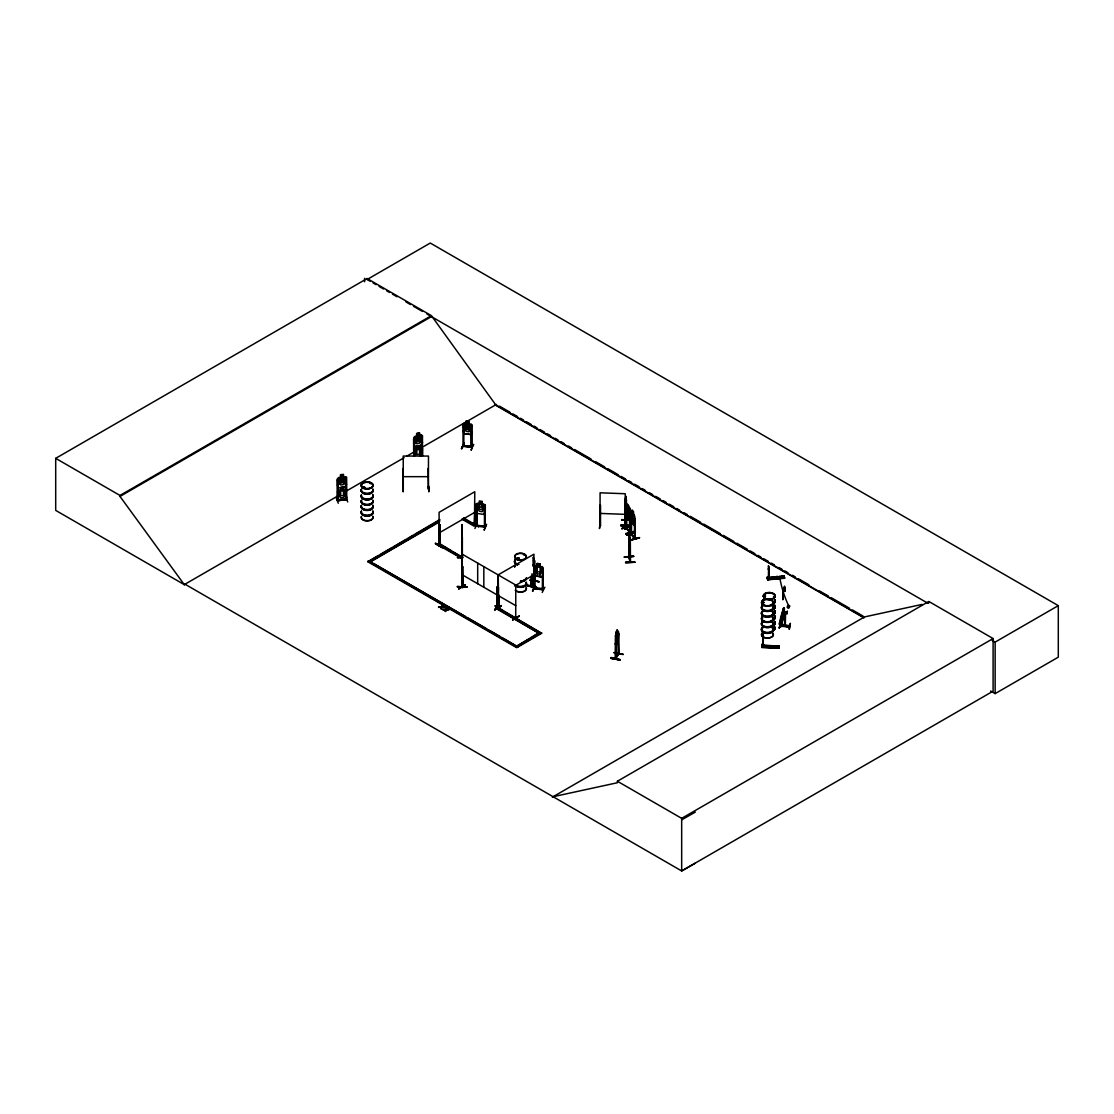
<?xml version="1.0" encoding="UTF-8"?>
<svg xmlns="http://www.w3.org/2000/svg" width="1114" height="1114" viewBox="0 0 1114 1114"><rect width="100%" height="100%" fill="white"/><g stroke="black" fill="none" stroke-linecap="round" stroke-linejoin="round"><path stroke-width="1.5" d="M462.018 574.295L462.018 524.541L462.059 587.301L462.964 587.468L462.394 586.772M767.532 578.124L767.532 576.62L768.73 578.528L768.925 572.15L768.855 578.514C767.783 575.882 767.184 576.941 767.685 579.614L784.493 577.539L784.618 578.236L767.755 579.837L767.616 579.141L767.755 579.823M768.228 569.379L768.521 568.001L768.423 577.303M763.341 635.829L763.132 646.343L763.257 633.504L762.965 637.528M762.171 644.644L763.006 645.006M763.048 639.102L763.132 633.504M625.608 499.323L625.859 496.412L626.43 528.384L626.333 507.19M762.366 645.048L762.018 644.268L761.837 647.471L778.937 647.596L778.867 648.292M762.394 644.853L763.828 644.505L763.577 647.22L763.591 646.19L761.865 646.106M785.175 611.753L785.217 626.319L785.231 613.382C784.298 613.285 784.883 610.973 785.412 613.243M786.776 612.603C788.155 609.762 786.247 615.123 787.194 612.7M768.716 567.11L768.437 565.717L768.521 568.001M625.608 502.637L625.595 501.718L625.748 503.068C625.971 490.285 626.152 512.37 625.748 504.224M763.132 634.91L763.215 633.699M630.106 526.142L620.693 525.585L630.162 525.404M620.735 524.973L630.148 525.474M627.962 516.116L628.24 518.901L631.346 522.717L632.292 510.268L634.103 516.144L633.448 522.09L631.596 517.732M763.271 602.493L762.352 602.117L763.577 602.758M762.491 619.064L762.547 618.535M764.204 595.879L764.775 595.349L763.981 596.115M765.276 596.143L764.928 595.349L765.555 596.255M774.703 599.374A5.89 3.398 0 0 1 772.684 603.356L772.392 603.356M774.369 596.993L773.603 596.631L774.425 596.839M625.567 506.647L625.511 502.484M625.748 506.689L625.887 503.779M629.911 518.999L629.953 532.798L625.998 527.827M626.764 527.521L625.998 527.075L626.43 527.632M626.388 528.328L626.695 514.515M629.563 531.545L630.259 532.715L630.218 520.642M630.287 531.935L629.911 532.743M634.799 516.98L634.339 515.504L634.896 539.106L630.886 534.219L631.346 533.341L631.192 534.623M634.493 538.605L635.231 538.201L634.437 537.937M631.192 533.871L635.217 539.009L634.785 517.926L634.437 538.689M789.742 625.664C760.834 624.272 809.001 628.366 780.204 625.831M784.841 612.616L784.562 626.263L785.105 612.324M789.492 626.973L780.134 626.193M761.823 647.485L761.892 646.788L778.909 648.069L761.851 647.248L778.923 647.902L779.132 645.953L762.087 645.326L779.132 646.134L779.062 646.83L762.018 646.023L762.087 645.326L761.851 647.137M625.288 503.417L625.288 501.885M630.009 546.918L629.981 548.896L630.12 546.988M625.33 502.498L625.748 496.412M780.287 626.945L782.125 617.351L780.19 626.945L780.789 625.038M762.018 646.009L779.146 646.19M615.207 643.502C616.905 652.358 620.679 625.706 617.337 632.571L617.267 629.87L615.764 635.816L615.68 658.917L615.624 637.737L615.777 658.834M600.084 505.129L600.028 525.961L600.543 525.404M600.251 523.051L599.471 528.551L600.321 522.675M600.502 525.738L600.516 505.143M624.843 506.062L624.87 526.922L625.26 493.739L600.07 492.806L600.112 525.961M625.706 525.376L625.024 529.08M780.663 626.904C780.051 611.419 786.08 608.481 780.691 626.806M628.881 557.404L630.12 562.333L630.106 540.151L628.964 534.511L629.326 557.473L628.95 556.763M629.591 534.971L630.357 561.776M630.315 541.153L630.454 562.305L629.132 556.889M768.855 571.997L768.799 569.727M526.852 585.713C535.361 584.78 542.741 589.598 526.852 585.713L535.82 587.44M527.006 585.087L535.973 586.813M527.006 585.421L535.973 587.134M610.834 658.193C638.559 663.944 592.648 653.5 619.927 659.391M620.693 525.627L630.162 525.836M629.466 520.308L621.654 519.556M625.525 499.183L625.859 496.412M625.288 501.941L626.054 497.735M625.622 504.921L625.608 525.585L625.789 524.346M626.472 499.601L626.402 506.954M625.483 506.327L625.748 499.935L625.483 504.753M625.219 525.529L625.051 529.401M783.81 615.889C787.417 585.212 771.946 653.723 783.755 608.467M533.397 560.843L533.717 560.217L533.592 566.399M629.786 543.994L629.577 545.136L628.95 540.568M494.658 609.623L501.189 605.724M498.849 595.252L499.072 607.729L498.181 607.757L501.356 605.863L494.992 609.943M532.032 585.156L531.364 585.421M531.991 585.101L531.35 585.546M531.698 575.994C528.635 595.781 534.219 582.107 534.079 581.578M534.706 581.257L534.678 576.077M462.352 537.073L462.352 558.225C462.045 555.97 462.797 557.905 457.45 557.515M462.101 587.287L462.435 585.63M627.823 510.296L628.714 509.07L629.145 509.683M632.78 516.645L633.685 515.392L634.103 521.853L632.975 517.996L631.847 519.04L632.696 517.091L631.889 513.178L632.849 516.673M363.094 487.472L364.905 487.612L363.275 487.138M370.865 483.615L370.113 483.573M516.478 558.768L518.288 558.629M516.52 558.546L517.216 558.963L516.729 558.379M523.469 554.897L524.332 555.037M634.353 525.752C638.392 527.451 626.221 516.367 634.451 525.724M615.958 658.43L615.541 657.58M618.757 653.848L618.423 633.156L618.813 653.848L615.736 658.834M615.304 636.707L615.666 635.217L615.304 658.861L618.576 653.5M781.123 617.922L783.713 608.3L783.629 616.543L783.629 615.722M780.984 622.461L779.076 628.254L780.928 622.475M781.123 624.091L783.713 615.179L781.443 624.815M781.123 624.787L783.379 615.931M784.521 612.561L784.367 613.368L785.565 612.644M786.776 613.786L787.375 611.294M788.963 629.104L790.369 623.269L789.478 629.132M783.253 616.529L783.379 609.135M780.844 619.537L782.125 614.719M780.844 622.072L781.75 618.757L780.844 624.439M780.287 624.564L780.663 622.629M621.807 528.816L630.413 526.504M626.736 535.138L635.37 532.534L626.778 535.249M635.342 532.854L626.555 534.971M442.119 547.698C421.51 534.804 456.629 555.496 435.421 543.813M435.699 543.632L442.439 547.475M442.439 547.141L435.713 543.298M501.606 609.887L494.881 605.738L501.286 610.18M531.768 586.256L531.977 573.807M413.851 444.375L414.756 446.686L421.398 445.168L422.498 442.55M422.401 435.797L421.426 435.17L414.673 436.507L413.795 437.663L413.795 444.458L414.687 446.784L421.496 445.294L422.457 442.495M346.621 497.067L345.507 499.657L338.475 500.673L338.238 499.629M346.593 497.011L345.591 499.726L338.238 500.381M537.115 566.037L537.129 563.447L540.165 563.851L540.039 576.662M540.165 563.851L537.213 563.6L537.213 576.286M542.1 566.706L535.04 565.773L534.079 566.553L534.205 588.721L543.256 589.891L543.228 569.087L542.323 569.157L543.228 569.087M534.205 573.292L535.096 575.91L542.128 576.941L535.04 575.938L534.107 573.292M778.032 577.609L777.488 577.874M441.381 608.606L442.704 605.292L441.395 607.422L438.596 607.005L441.492 606.629M441.381 609.038L442.704 605.292M445.725 611.544L446.408 609.442L449.262 609.511L446.408 609.873L445.182 611.238L446.505 607.924M535.04 567.973L534.135 568.043L535.04 567.973L535.068 588.791L534.038 587.9M534.692 585.783L532.478 591.144L535.082 585.811M543.256 589.153L535.054 587.788L535.068 588.791M542.407 568.976L542.393 589.835C544.997 587.064 536.934 589.417 534.219 587.955M542.226 589.752C547.67 589.585 529.93 587.997 535.138 588.596M542.212 592.467L544.885 587.203M442.161 604.986L441.492 607.06L438.596 607.436M445.182 611.238L446.505 607.492M463.939 425.576L463.034 425.645L463.939 425.576L463.758 446.38M463.062 430.965L463.995 433.611L471.083 434.599L472.127 432.218M466.084 423.682L466.112 421.092L469.119 421.51L468.994 424.169L470.512 425.228L470.512 429.962L468.994 431.772L466.181 431.383L464.677 429.141L464.677 424.42L466.181 423.78L466.209 421.189M471.055 424.364L464.023 423.39L463.062 424.169L463.006 446.296L472.141 447.508L472.141 425.353L471.083 424.309L472.141 425.353M464.009 443.372L461.363 448.705L464.065 443.052M461.864 448.803L464.078 443.483L461.85 448.371M471.208 426.773L472.127 426.704L471.208 426.773L471.292 447.452L471.292 426.592M472.044 447.243L472.044 446.491L463.118 445.544M471.083 434.599L464.023 433.555L463.187 424.156L464.092 423.431M464.037 445.656L472.211 446.575M471.152 450.014L473.311 444.333L473.798 444.834M471.208 450.042L473.353 444.667M440.838 608.731L441.395 606.991M447.048 607.798L446.505 609.525L449.262 609.08M467.602 426.913L465.109 424.378L466.989 427.539L465.011 430.296L467.629 428.194L470.233 431.007L468.242 427.734L470.15 425.088L467.532 426.732M476.277 510.797L477.196 513.47L484.27 514.487L485.203 505.338M484.27 514.487L485.272 512.189M542.058 576.843L543.089 574.462M542.128 576.941L543.186 574.49M477.057 505.617L476.235 505.491L477.057 505.617L477.238 526.059L476.263 525.878L476.444 525.126L485.384 526.532M484.465 506.536L485.286 506.661L484.465 506.536L484.451 527.395L485.231 527.493L485.3 505.324L482.265 504.015M477.377 523.343L474.926 528.523M477.14 525.293L476.151 526.114L477.057 526.226L477.14 505.436M485.384 527.284L484.395 527.354M477.238 525.516L485.286 526.518M484.144 530.013L486.553 524.304L484.214 529.916M485.272 527.242L476.235 526.1L476.305 503.946L479.271 503.556M403.184 489.004L403.226 468.395M338.238 499.88L337.264 499.768L346.426 498.766M337.25 500.548L344.003 499.629M497.081 606.698L498.612 607.325M497.387 586.744L497.067 607.478L497.387 586.744L498.278 608.091M763.396 602.716L763.424 601.936M772.559 619.468L772.587 619.426A5.89 3.398 0 0 0 774.703 615.582M532.91 591.13L534.65 585.825M629.173 514.557L628.519 515.782L626.653 511.41L627.363 503.946L629.41 509.195M440.002 545.247L439.083 545.484L461.502 558.379L462.811 557.627L440.503 544.105L439.236 545.651L439.083 512.343L474.773 491.734L474.467 525.39L474.508 524.583M499.072 607.06L499.072 607.798L499.072 595.391M534.233 587.496L533.55 587.872L533.94 554.201L498.237 574.81L498.612 608.077M533.063 564.882L534.121 564.046M533.648 564.895L533.843 563.698M533.843 573.766L531.587 577.804M533.717 559.966L533.355 557.306M534.093 566.191L534.372 560.565L534.678 565.773M534.4 566.246L534.678 560.621M530.083 580.269L539.204 581.731L530.236 579.948M531.684 585.184L534.066 581.16M534.066 580.951L534.748 580.45L531.35 586.298L531.378 575.938M618.075 631.276L615.582 635.259L616.237 631.568L617.267 629.87L617.755 637.292L616.279 641.734L615.764 640.55M616.446 631.735L617.072 630.719M616.446 632.585L617.072 631.568M618.103 654.28L618.423 633.156M614.148 652.832L623.241 654.364L614.301 652.526M615.652 657.761L618.103 653.751M767.713 579.489L767.24 577.651L784.159 576.439L767.254 578.166M784.562 578.013L767.574 579.196M419.574 456.072L421.036 453.732L421.036 448.998L419.574 448.469L419.644 445.767L416.733 446.394L416.761 448.984M341.97 480.273L344.532 477.6L342.625 480.775L344.616 483.504L342.012 481.401L339.394 484.214L341.371 480.928L339.478 478.282L342.123 480.162M783.253 608.885L783.184 609.609M363.47 487.389L364.292 487.194M364.64 487.305L364.668 487.097M517.857 558.81L517.369 558.058M518.163 558.894L516.771 558.894M629.549 532.353L629.563 520.266M630.928 534.149L630.97 520.461M635.147 538.981L634.869 537.756M413.851 455.612L413.823 450.46L414.742 449.36L421.524 447.898L422.582 448.622L422.554 455.389M413.948 455.598L414.784 449.415M771.584 646.719L772.643 646.51M340.522 477.307L337.486 478.56L337.542 500.757L346.538 499.476L346.37 478.7L345.535 478.811L345.549 499.643L346.245 498.515M346.593 490.202L345.535 489.45L338.489 490.383L337.514 491.413M497.888 607.896L498.487 587.329M785.3 626.263L785.537 612.979M618.493 653.528L618.103 653.528M627.892 516.144L628.254 508.694L631.318 512.537M763.995 595.712L764.984 595.405M762.408 602.047L762.324 602.758M762.63 601.992L763.466 602.075M763.563 602.59L762.742 601.95M763.508 602.66L762.38 602.646M763.786 602.785L763.522 602.006M773.798 596.533L774.105 596.31M626.054 505.77L627.363 506.48M630.942 512.189L634.409 515.545M439.877 545.317L439.905 524.652L439.083 524.861L439.905 524.652M474.104 525.265L474.675 524.889M533.272 586.967L533.676 587.05M533.676 587.802L533.954 587.287M533.327 587.663L533.94 566.72L533.272 587.719M535.096 565.856L534.191 566.594L534.052 588.679M534.205 587.719L534.957 587.802M463.02 445.294L463.939 445.433M630.44 562.25L629.215 557M772.448 646.83L771.751 646.761M484.493 526.379L484.479 527.089M475.01 525L474.341 525.39L475.01 504.391M471.598 522.967L478.7 526.602L471.96 522.758M439.682 545.122L439 544.718L439.974 544.467M462.672 566.956L462.059 566.608L462.644 587.607L462.895 566.817M458.787 589.055L465.429 584.739L458.787 588.624M497.986 587.092L497.15 586.869M530.751 585.435L537.867 589.069L531.127 585.226M497.081 606.907L497.833 607.116M497.902 607.868L494.686 609.748L501.314 605.487M501.314 605.779L494.672 609.386M462.059 554.09L515.796 585.073L515.712 617.894M512.788 620.178L519.277 616.209M512.635 619.704L519.291 615.791M185.091 584.251L184.367 584.683L55.7 510.393L55.7 458.341L367.119 278.542L431.41 315.652L495.702 404.828L863.796 617.351M367.119 278.542L367.119 279.503L430.269 243.047L1058.3 605.64L1058.3 657.163L995.15 693.618L990.638 691M55.7 458.341L119.992 495.452L431.41 315.652M695.303 863.183L681.671 870.953L185.008 584.209L184.27 584.627L119.992 496.412L431.41 316.613M184.27 584.627L338.099 495.814M345.605 491.483L404.145 457.687M407.139 455.96L413.141 452.493M420.646 448.148L496.426 404.41M495.702 607.659L540.332 634.061L495.702 608.3L497.011 606.907L541.627 633.309L516.715 647.694L367.857 561.762L439.793 519.584M367.857 561.762L378.175 555.802M381.183 554.062L391.696 547.991M394.704 546.264L405.231 540.179M408.239 538.452L412.737 535.848M415.745 534.107L439.793 520.224M439.584 521.199L370.461 561.762L439.584 521.853M439.083 532.952L474.773 512.343M439.195 545.498L440.503 544.746L450.905 550.748M462.226 518.651L475.427 525.418L474.118 526.17L462.226 519.305M439.195 544.843L461.502 557.724L462.811 556.986M514.598 585.978L533.94 574.81M495.702 608.3L497.011 607.548L541.627 633.309M528.607 639.325L516.715 646.19L539.023 632.668L531.587 637.612M367.857 561.108L516.715 647.053L541.627 632.668M552.377 797.151L864.534 616.919L922.044 604.415M553.101 796.719L617.393 782.738L617.393 781.248L928.811 601.449L993.103 638.559L993.103 691.153L681.671 870.953L681.671 818.358L993.103 638.559M928.811 602.939L928.087 603.37L426.927 314.023M992.17 640.369L995.15 642.096L1058.3 605.64M681.671 819.862L695.303 812.092M618.451 652.957L618.493 654.28M789.297 607.046C791.678 605.027 785.718 604.665 788.127 606.949M338.252 503.263L336.205 497.554M517.913 558.56L516.966 558.615M543.117 589.905L543.186 567.68L542.114 566.65M463.104 445.308L463.215 446.046L472.099 447.285M472.002 446.77L472.071 447.549M537.213 566.135L535.695 566.789L535.695 571.524L537.213 573.752L540.039 574.128L541.543 572.29L541.543 567.569L540.039 566.511M485.3 527.465L485.231 526.741M764.385 595.865L765.165 595.934M762.867 601.894L762.268 602.535M345.618 498.626L345.521 499.615M628.658 505.575L629.118 509.808M625.957 512.593L626.138 498.069M633.504 511.925L633.546 514.459M621.821 528.509L630.44 526.212M630.232 526.337L621.849 528.509M626.43 527.841L629.814 531.629M625.831 533.509L634.437 531.253M634.437 531.587L625.859 533.912M634.451 538.02L631.346 534.163L634.757 538.271M630.747 539.789C657.497 533.133 612.714 544.955 639.366 537.561M627.836 509.084L627.934 515.852M628.616 509.947L629.257 509.92C629.34 502.748 632.167 516.214 631.095 517.843L630.454 519.054L629.257 517.523L628.519 509.014L627.307 507.497L627.307 512.231L628.519 513.749M631.332 512.468L631.777 520.753M403.24 488.238L403.282 489.255L403.226 456.058L428.472 456.058L428.43 489.255L428.041 468.395M534.4 581.703L534.4 574.838M413.698 456.336L413.586 438.986L414.38 438.805L414.505 456.155M421.454 437.259L422.359 437.259L421.454 437.259L421.565 456.322M414.505 438.986L413.586 438.986M416.859 446.519L419.574 445.934M439.292 545.665L439.306 525M497.317 606.559L497.624 607.826M777.656 577.693L776.834 577.581M765.165 596.422L763.995 595.893M340.606 477.321L340.508 474.703L343.544 474.355L343.446 476.987L344.964 477.627L344.964 482.362L343.446 484.59L340.633 484.98L339.116 483.156L339.116 478.421L340.633 477.377L340.633 474.843M337.347 479.925L338.252 479.995L337.347 479.925L337.458 500.729M343.544 476.889L346.551 477.321L346.44 499.49L345.716 499.615M442.161 606.587L444.918 607.005L442.063 607.367M438.596 607.005L444.918 607.005M445.739 609.929L442.94 609.511L449.262 609.511M340.55 490.118L340.55 487.57L343.599 487.236L343.502 489.868L345.006 490.508L345.006 495.243L343.502 497.471L340.675 497.847L339.157 496.022L339.157 491.288L340.675 490.244L340.647 487.654L343.502 487.333M442.063 606.935L444.918 606.573M442.94 609.511L445.823 609.135M442.94 609.943L445.823 609.567M471.654 522.87L478.393 526.713M530.821 585.337L537.491 588.846M768.73 567.346L768.73 569.212L768.855 567.096M768.911 576.634C764.914 577.609 769.76 575.618 768.911 577.525M776.263 576.648C777.99 581.23 774.481 575.2 777.976 576.495L778.477 578.291M779.494 576.523L781.206 576.189L781.722 578.166L781.206 576.189M782.348 576.077C784.089 580.659 780.566 574.615 784.061 575.924L784.576 577.901L767.643 579.447M784.2 576.787L767.142 577.762L784.2 576.787L784.061 575.924M767.671 578.458L769.384 578.291L769.426 579.322L768.952 577.484M628.95 557.515L629.257 533.188L629.675 534.985M629.145 536.335L629.577 543.117L629.271 536.823M629.87 538.661L630.12 540.165M633.657 556.095L624.216 556.986L633.657 556.527M624.272 557.153L633.643 556.373M625.595 562.264L635.05 562.236L625.608 562.333M625.622 562.709L635.05 562.222L625.608 562.626M363.777 486.957L364.584 487.472M402.906 486.372L403.198 491.399M428.57 486.317L428.806 491.831L428.514 485.941M462.185 557.195L457.45 557.641L460.597 557.292M462.338 565.717L462.992 587.44M457.45 586.465L466.919 587.162L457.45 586.549M457.45 586.827L466.919 586.883M403.226 476.667L428.472 476.667M463.884 446.408L463.758 445.628M600.07 513.415L625.26 514.348M626.291 527.758L630.232 532.645M762.937 639.798L763.132 646.343M761.934 646.329L762.171 644.282M629.507 520.001L621.612 519.89M621.612 519.737L629.48 520.182M784.521 612.77L785.565 612.853M781.123 617.226L781.443 617.95M780.371 624.87L789.798 625.789M780.371 625.149L789.742 625.971M780.19 625.915L789.575 626.695M465.332 585.059L458.731 588.638M782.71 619.788L782.237 622.336M537.213 566.984L540.039 567.36M537.213 571.719L540.039 572.095M777.92 577.219L776.736 577.637M477.224 503.236L484.214 504.322L485.175 505.394M476.263 506.397L485.272 507.775M626.416 527.089L626.346 528.37M629.87 531.991L629.786 532.715M534.26 565.842L533.94 558.671M530.111 580.157L539.204 581.745M618.395 638.447L618.089 641.483M614.176 652.72L623.102 654.531M619.927 659.808L610.82 658.277L619.774 660.017M345.883 496.607L347.721 501.968M367.119 279.503L370.113 281.229M373.106 282.956L376.1 284.683M379.08 286.409L383.564 288.999M386.558 290.726L389.552 292.453M392.546 294.18L397.03 296.77M405.997 301.95L410.481 304.54M413.475 306.266L422.443 311.433M499.434 406.137L509.947 412.208M512.955 413.948L517.467 416.552M520.461 418.279L523.469 420.02M526.476 421.746L530.988 424.35M533.996 426.091L536.99 427.832M539.998 429.558L544.509 432.162M547.517 433.903L550.511 435.63M555.023 438.234L558.03 439.974M561.038 441.701L564.032 443.442M568.544 446.046L571.552 447.772M574.559 449.513L591.088 459.052M595.586 461.656L604.61 466.863M607.603 468.59L618.131 474.661M621.125 476.402L625.636 479.006M628.644 480.733L631.652 482.473M634.66 484.214L639.158 486.804M642.165 488.545L645.173 490.285M649.671 492.875L652.679 494.616M655.686 496.357L660.198 498.961M663.206 500.687L666.2 502.428M669.208 504.155L673.719 506.759M676.727 508.499L679.721 510.226M684.233 512.83L687.241 514.571M690.248 516.297L700.762 522.369M703.769 524.109L720.298 533.648M723.292 535.388L733.82 541.46M736.814 543.186L747.341 549.272M750.335 550.998L754.846 553.602M757.854 555.343L760.862 557.07M763.87 558.81L768.368 561.414M771.375 563.141L774.383 564.882M778.881 567.486L781.889 569.212M784.897 570.953L787.904 572.68M792.416 575.284L795.41 577.024M798.418 578.751L808.931 584.836M819.458 590.907L828.468 596.101M831.476 597.842L849.509 608.244M852.502 609.985L863.03 616.056M494.713 404.688L864.018 617.908M463.521 517.899L475.427 524.778M463.521 518.553L475.427 525.418M453.885 552.474L461.321 556.763M462.059 574.699L515.796 605.682M373.677 563.614L465.387 616.557M468.395 618.298L486.442 628.714M489.45 630.454L499.977 636.526M502.985 638.266L515.002 645.215M617.393 781.248L681.671 818.358M421.482 447.995L422.484 448.677M345.549 489.506L346.524 490.313M482.167 504.085L483.671 505.171L483.671 509.892L482.167 511.688L479.368 511.256L477.878 509.001L477.878 504.266L479.368 503.653L479.298 500.966L482.292 501.425L482.195 504.029L482.167 501.551M632.195 510.296L633.587 511.897M626.374 505.408L629.48 509.223M630.97 513.596L631.373 534.692L631.624 522.55M628.491 518.135L626.402 515.573L626.054 512.565M629.159 507.413L630.246 509.906L629.48 508.081M421.468 435.073L422.498 435.741L422.359 456.155M419.56 435.435L419.56 432.9L416.65 433.527L416.692 436.117L415.341 437.356L415.341 442.077L416.789 443.79L419.491 443.205L420.953 440.852L420.953 436.117L419.491 435.588L419.463 432.998L416.692 433.583L416.65 436.061M416.733 446.394L416.859 449.053L415.411 450.209L415.411 454.944M628.867 515.225L628.045 511.674L627.335 513.234L626.904 512.607L627.767 510.769L626.959 506.856L628.031 510.518M639.38 537.895L630.775 540.193M626.026 534.163L634.618 531.865M346.551 477.321L338.447 477.53M346.37 478.7L345.535 478.811M346.565 484.186L345.535 486.846L338.433 487.821L337.5 485.426M337.542 498.278L338.475 500.673M532.882 565.09L533.411 566.58M779.494 576.356L780.009 578.152M629.159 533.202L629.382 536.168M629.243 534.901L629.507 535.973M628.31 511.465L628.867 513.986M630.984 518.873L631.387 521.909M768.855 570.271L768.897 571.287M767.616 577.052L767.379 578.138M466.919 586.841L457.45 586.883M762.965 639.965L763.006 646.329M403.171 485.941L403.198 491.831M995.15 642.096L995.15 693.618M787.111 611.266L787.041 613.814M784.91 611.725L785.022 613.215M780.441 623.965L780.441 625.497M777.405 646.05L777.14 647.68M776.249 645.995L775.985 647.624M774.522 645.911L774.258 647.554M772.977 645.841L772.726 647.471M771.25 645.758L770.999 647.387M630.413 508.903L630.357 511.465M629.145 548.353L629.285 557.487M533.216 557.432L533.216 559.966M533.216 560.815L533.216 565.55M518.01 646.942L369.166 561.01M497.763 574.699L497.902 607.952M483.824 566.65L483.824 587.259M477.683 563.113L477.683 583.722M476.402 503.988L476.402 510.741M439.682 524.513L439.57 545.15M422.248 437.078L422.248 455.974M414.38 438.805L414.38 450.836M364.598 278.347L364.598 281.758M338.183 479.814L338.183 500.673M337.612 478.644L337.612 485.398M337.626 491.441L337.639 498.25M119.992 495.452L119.992 496.412M788.406 605.208A654.712 222.703 -48.3 0 1 779.591 576.871M372.828 500.144A5.876 3.398 0 0 1 367.147 504.405A5.876 3.398 0 0 1 361.465 500.144M372.925 489.673A5.988 3.453 0 0 1 367.147 494.031A5.988 3.453 0 0 1 361.368 489.673M362.913 488.127A5.988 3.453 0 0 1 364.153 487.57M372.842 490.021A5.904 3.412 0 0 1 367.147 494.31A5.904 3.412 0 0 1 361.437 490.021M362.969 488.489A5.904 3.412 0 0 1 364.194 487.946M372.925 489.38A5.988 3.453 0 0 1 367.147 493.739A5.988 3.453 0 0 1 361.368 489.38M362.913 487.835A5.988 3.453 0 0 1 364.153 487.278M372.842 489.06A5.904 3.412 0 0 1 367.147 493.349A5.904 3.412 0 0 1 361.437 489.06M362.969 487.542A5.904 3.412 0 0 1 364.194 486.999M372.842 495.702A5.904 3.412 0 0 1 367.147 499.991A5.904 3.412 0 0 1 361.437 495.702M372.925 495.368A5.988 3.453 0 0 1 367.147 499.713A5.988 3.453 0 0 1 361.368 495.368M372.925 495.076A5.988 3.453 0 0 1 367.147 499.42A5.988 3.453 0 0 1 361.368 495.076M372.842 494.755A5.904 3.412 0 0 1 367.147 499.044A5.904 3.412 0 0 1 361.437 494.755M372.828 500.478A5.89 3.398 0 0 1 367.147 504.767A5.89 3.398 0 0 1 361.451 500.478M372.814 500.994A5.862 3.384 0 0 1 367.147 505.255A5.862 3.384 0 0 1 361.479 500.994M372.814 516.353A5.862 3.384 0 0 1 367.147 520.628A5.862 3.384 0 0 1 361.479 516.353M372.856 500.701A5.918 3.412 0 0 1 367.147 505.004A5.918 3.412 0 0 1 361.423 500.701M372.828 506.229A5.89 3.398 0 0 1 367.147 510.504A5.89 3.398 0 0 1 361.451 506.229M372.842 505.269A5.904 3.412 0 0 1 367.147 509.558A5.904 3.412 0 0 1 361.437 505.269M372.842 511.911A5.904 3.412 0 0 1 367.147 516.2A5.904 3.412 0 0 1 361.437 511.911M372.925 511.577A5.988 3.453 0 0 1 367.147 515.921A5.988 3.453 0 0 1 361.368 511.577M372.925 511.284A5.988 3.453 0 0 1 367.147 515.629A5.988 3.453 0 0 1 361.368 511.284M372.842 510.964A5.904 3.412 0 0 1 367.147 515.253A5.904 3.412 0 0 1 361.437 510.964M372.925 505.881A5.988 3.453 0 0 1 367.147 510.24A5.988 3.453 0 0 1 361.368 505.881M372.925 505.589A5.988 3.453 0 0 1 367.147 509.947A5.988 3.453 0 0 1 361.368 505.589M372.856 516.673A5.918 3.412 0 0 1 367.147 520.976A5.918 3.412 0 0 1 361.423 516.673M772.197 611.767A5.89 3.398 0 0 1 771.32 616.334A5.89 3.398 0 0 1 763.355 616.223A5.89 3.398 0 0 1 762.853 611.628M772.225 616.321A5.918 3.412 0 0 1 771.334 620.902A5.918 3.412 0 0 1 763.341 620.79A5.918 3.412 0 0 1 762.839 616.181M772.225 616.571A5.918 3.412 0 0 1 771.334 621.152A5.918 3.412 0 0 1 763.341 621.041A5.918 3.412 0 0 1 762.839 616.432M772.197 605.125A5.89 3.398 0 0 1 771.32 609.692A5.89 3.398 0 0 1 763.355 609.581A5.89 3.398 0 0 1 762.853 604.986M772.281 611.405A5.988 3.453 0 0 1 771.375 616.042A5.988 3.453 0 0 1 763.285 615.931A5.988 3.453 0 0 1 762.784 611.266M772.281 611.113A5.988 3.453 0 0 1 771.375 615.75A5.988 3.453 0 0 1 763.285 615.638A5.988 3.453 0 0 1 762.784 610.973M772.211 610.806A5.904 3.412 0 0 1 771.32 615.374A5.904 3.412 0 0 1 763.341 615.262A5.904 3.412 0 0 1 762.839 610.667M772.197 606.072A5.89 3.398 0 0 1 771.32 610.639A5.89 3.398 0 0 1 763.355 610.528A5.89 3.398 0 0 1 762.853 605.946M772.281 605.71A5.988 3.453 0 0 1 771.375 610.347A5.988 3.453 0 0 1 763.285 610.235A5.988 3.453 0 0 1 762.784 605.584M772.281 605.417A5.988 3.453 0 0 1 771.375 610.054A5.988 3.453 0 0 1 763.285 609.943A5.988 3.453 0 0 1 762.784 605.292M772.197 627.976A5.89 3.398 0 0 1 771.32 632.543A5.89 3.398 0 0 1 763.355 632.432A5.89 3.398 0 0 1 762.853 627.836M772.225 632.529A5.918 3.412 0 0 1 771.334 637.111A5.918 3.412 0 0 1 763.341 636.999A5.918 3.412 0 0 1 762.839 632.39M772.225 632.724A5.918 3.412 0 0 1 771.334 637.305A5.918 3.412 0 0 1 763.341 637.194A5.918 3.412 0 0 1 762.839 632.599M772.197 621.334A5.89 3.398 0 0 1 771.32 625.901A5.89 3.398 0 0 1 763.355 625.789A5.89 3.398 0 0 1 762.853 621.194M772.281 627.614A5.988 3.453 0 0 1 771.375 632.251A5.988 3.453 0 0 1 763.285 632.139A5.988 3.453 0 0 1 762.784 627.474M772.281 627.307A5.988 3.453 0 0 1 771.375 631.958A5.988 3.453 0 0 1 763.285 631.847A5.988 3.453 0 0 1 762.784 627.182M772.197 627.015A5.89 3.398 0 0 1 771.32 631.582A5.89 3.398 0 0 1 763.355 631.471A5.89 3.398 0 0 1 762.853 626.89M772.197 622.28A5.89 3.398 0 0 1 771.32 626.848A5.89 3.398 0 0 1 763.355 626.736A5.89 3.398 0 0 1 762.853 622.155M772.281 621.918A5.988 3.453 0 0 1 771.375 626.555A5.988 3.453 0 0 1 763.285 626.444A5.988 3.453 0 0 1 762.784 621.793M772.281 621.626A5.988 3.453 0 0 1 771.375 626.263A5.988 3.453 0 0 1 763.285 626.152A5.988 3.453 0 0 1 762.784 621.501M772.197 617.059A5.876 3.398 0 0 1 771.306 621.612A5.876 3.398 0 0 1 763.369 621.501A5.876 3.398 0 0 1 762.867 616.933M772.225 616.738A5.918 3.412 0 0 1 771.334 621.32A5.918 3.412 0 0 1 763.341 621.208A5.918 3.412 0 0 1 762.839 616.599M763.355 600.961A5.89 3.398 0 0 1 763.828 599.221M774.703 600.335A5.89 3.398 0 0 1 772.684 604.303M763.382 601.031A5.89 3.398 0 0 1 763.828 600.181M774.801 599.986A5.988 3.453 0 0 1 772.74 604.011M763.299 600.683A5.988 3.453 0 0 1 763.731 599.819M774.801 599.694A5.988 3.453 0 0 1 772.74 603.718M763.257 601.295A5.988 3.453 0 0 1 763.731 599.527M774.801 605.375A5.988 3.453 0 0 1 772.74 609.414M774.703 605.069A5.89 3.398 0 0 1 772.684 609.038M774.801 605.668A5.988 3.453 0 0 1 772.74 609.706M774.703 606.016A5.89 3.398 0 0 1 772.684 609.985M774.69 610.444A5.876 3.398 0 0 1 772.67 614.413M774.731 610.583A5.918 3.412 0 0 1 772.698 614.58M774.731 611.001A5.918 3.412 0 0 1 772.698 614.984M774.801 621.584A5.988 3.453 0 0 1 772.74 625.622M774.703 621.278A5.89 3.398 0 0 1 772.684 625.246M774.703 616.543A5.89 3.398 0 0 1 772.684 620.512M774.801 616.195A5.988 3.453 0 0 1 772.74 620.22M774.801 621.877A5.988 3.453 0 0 1 772.74 625.915M774.801 615.903A5.988 3.453 0 0 1 772.74 619.927M774.703 622.225A5.89 3.398 0 0 1 772.684 626.193M774.731 626.792A5.918 3.412 0 0 1 772.698 630.789M774.69 611.308A5.876 3.398 0 0 1 772.67 615.276M774.731 626.987A5.918 3.412 0 0 1 772.698 630.97M514.71 566.525A5.988 3.453 0 0 1 515.309 565.689M514.807 566.873A5.89 3.398 0 0 1 515.392 566.051M517.509 564.728A5.988 3.453 0 0 1 515.309 560.008M516.269 559.284A5.988 3.453 0 0 1 518.943 558.393M514.584 566.803A5.904 3.412 0 0 1 515.378 565.09M517.537 565.021A5.904 3.412 0 0 1 515.378 560.356M516.325 559.66A5.904 3.412 0 0 1 518.971 558.768M514.71 566.232A5.988 3.453 0 0 1 515.309 565.397M517.509 564.436A5.988 3.453 0 0 1 515.309 559.715M516.269 558.991A5.988 3.453 0 0 1 518.943 558.1M518.971 564.408A5.904 3.412 0 0 1 515.378 559.409M516.325 558.699A5.904 3.412 0 0 1 518.971 557.822M526.184 583.082A5.89 3.398 0 0 1 522.745 587.106A5.89 3.398 0 0 1 515.392 585.658M526.212 587.649A5.918 3.412 0 0 1 522.758 591.687A5.918 3.412 0 0 1 515.378 590.239M526.281 582.441A5.988 3.453 0 0 1 522.786 586.535A5.988 3.453 0 0 1 515.309 585.059M526.281 582.733A5.988 3.453 0 0 1 522.786 586.827A5.988 3.453 0 0 1 515.309 585.351M526.184 582.121A5.89 3.398 0 0 1 522.745 586.145A5.89 3.398 0 0 1 515.392 584.711M526.184 579.155A5.89 3.398 0 0 1 520.489 581.675M526.184 587.858A5.89 3.398 0 0 1 522.745 591.882A5.89 3.398 0 0 1 515.392 590.434M526.476 577.651A5.988 3.453 0 0 1 523.483 580.645M522.048 580.993A5.988 3.453 0 0 1 520.489 581.104M526.476 577.943A5.988 3.453 0 0 1 520.489 581.397M525.599 579.015A5.89 3.398 0 0 1 523.441 580.269M780.97 624.843L782.112 616.933L780.97 624.843M629.897 544.913L629.73 538.466L629.507 539.83C629.187 527.368 628.881 548.088 629.521 541L629.87 544.955M616.028 635.621L616 641.594L616.891 637.668L617.783 638.67L617.755 632.794L616.905 636.512L616.028 635.621M785.273 588.833L784.994 591.423L784.897 590.253A6.642 0.794 -85.1 0 0 783.936 588.624A6.642 0.794 -85.1 0 0 782.961 597.842L783.156 597.09L782.85 599.764L782.752 598.664A7.951 0.947 -85.1 0 1 783.908 587.635A7.951 0.947 -85.1 0 1 785.078 589.585L785.273 588.833M630.858 518.804L629.995 514.807L630.816 513.025L630.371 512.454L629.716 513.86L628.728 510.226L629.466 514.111L628.63 516.061L629.73 515.016L630.775 518.859M787.264 607.019C788.712 610.918 790.759 604.624 787.264 607.019M420.632 441.924L419.7 442.202L418.098 440.1L415.55 443.038L417.485 439.682L415.675 437.189L418.056 438.986L420.521 436.117L418.683 439.431L420.632 441.924M617.24 633.393L616.279 634.98L616.279 639.715L617.24 638.127L617.24 633.393M419.017 433.583L417.277 434.808L419.017 433.583M419.491 436.437L416.789 437.036L416.789 441.771L419.491 441.172L419.491 436.437M419.087 446.449L417.346 447.675L419.087 446.449M419.574 449.304L416.859 449.889L416.859 454.623L419.574 454.039L419.574 449.304M342.945 474.94L341.135 475.191L341.135 476.04L342.945 475.789L342.945 474.94M343.446 477.836L340.633 478.226L340.633 482.947L343.446 482.571L343.446 477.836M342.987 487.821L341.176 488.057L341.176 488.907L342.987 488.67L342.987 487.821M343.502 490.717L340.675 491.093L340.675 495.814L343.502 495.452L343.502 490.717M628.825 541.655L629.981 548.896L628.825 541.655M539.524 564.338L537.714 564.088L537.714 564.937L539.524 565.188L539.524 564.338M468.493 421.983L466.682 421.733L466.682 422.582L468.493 422.833L468.493 421.983M468.994 425.019L466.181 424.629L466.181 429.35L468.994 429.753L468.994 425.019M481.666 501.899L479.869 501.62L479.869 502.47L481.666 502.748L481.666 501.899M482.167 504.934L479.368 504.503L479.368 509.237L482.167 509.669L482.167 504.934M628.31 505.784L627.53 504.809L628.31 506.633L628.31 505.784M633.239 512.106L632.46 511.131L633.239 512.941L633.239 512.106M633.448 515.336L632.237 513.805L632.237 518.539L633.448 520.057L633.448 515.336M630.454 512.287L629.257 510.769L629.257 515.504L630.454 517.021L630.454 512.287M364.208 488.127A5.876 3.398 0 0 0 373.023 485.189A5.876 3.398 0 0 0 364.208 482.237A5.918 3.412 0 0 0 364.181 488.322A5.918 3.412 0 0 0 373.065 485.356A5.918 3.412 0 0 0 364.181 482.404A5.876 3.398 0 0 0 364.208 488.127M364.208 488.6A5.862 3.384 0 0 0 373.009 485.662A5.862 3.384 0 0 0 364.208 482.724A5.862 3.384 0 0 0 364.208 488.6M763.731 605.027A5.918 3.412 0 0 0 773.283 602.897A5.918 3.412 0 0 0 765.304 599.179A5.918 3.412 0 0 0 763.731 605.027M763.744 605.487A5.876 3.398 0 0 0 773.255 603.37A5.876 3.398 0 0 0 765.318 599.68A5.876 3.398 0 0 0 763.744 605.487M763.731 605.194A5.918 3.412 0 0 0 773.283 603.064A5.918 3.412 0 0 0 765.304 599.36A5.918 3.412 0 0 0 763.731 605.194M765.499 598.51A5.918 3.412 0 0 0 775.052 596.38A5.918 3.412 0 0 0 767.086 592.662A5.918 3.412 0 0 0 765.499 598.51M765.513 598.97A5.876 3.398 0 0 0 775.024 596.853A5.876 3.398 0 0 0 767.086 593.163A5.876 3.398 0 0 0 765.513 598.97M765.499 598.691A5.918 3.412 0 0 0 775.052 596.561A5.918 3.412 0 0 0 767.086 592.857A5.918 3.412 0 0 0 765.499 598.691M517.537 559.493A5.918 3.412 0 0 0 526.407 556.54A5.918 3.412 0 0 0 517.537 553.574A5.918 3.412 0 0 0 517.537 559.493M517.55 559.757A5.876 3.398 0 0 0 526.379 556.819A5.876 3.398 0 0 0 517.55 553.881A5.876 3.398 0 0 0 517.55 559.757"/></g></svg>
